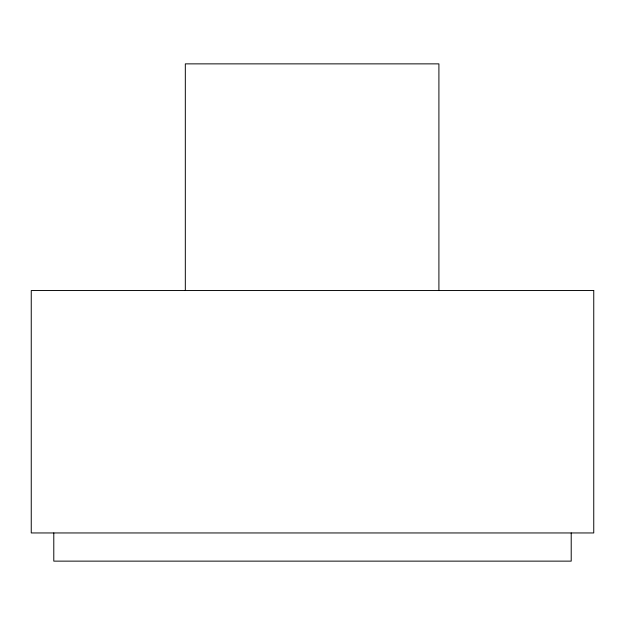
<?xml version="1.0" encoding="UTF-8"?>
<svg xmlns="http://www.w3.org/2000/svg" width="625" height="625" viewBox="0 0 625 625"><rect width="100%" height="100%" fill="white"/><g stroke="black" fill="none" stroke-linecap="round" stroke-linejoin="round"><path stroke-width="0.94" d="M571.211 532.953L571.211 561.133L53.789 561.133L53.789 532.953M438.906 290.539L438.906 63.867L185.32 63.867L185.32 290.539M593.75 290.539L31.25 290.539L31.25 532.953L593.75 532.953L593.75 290.539"/></g></svg>
